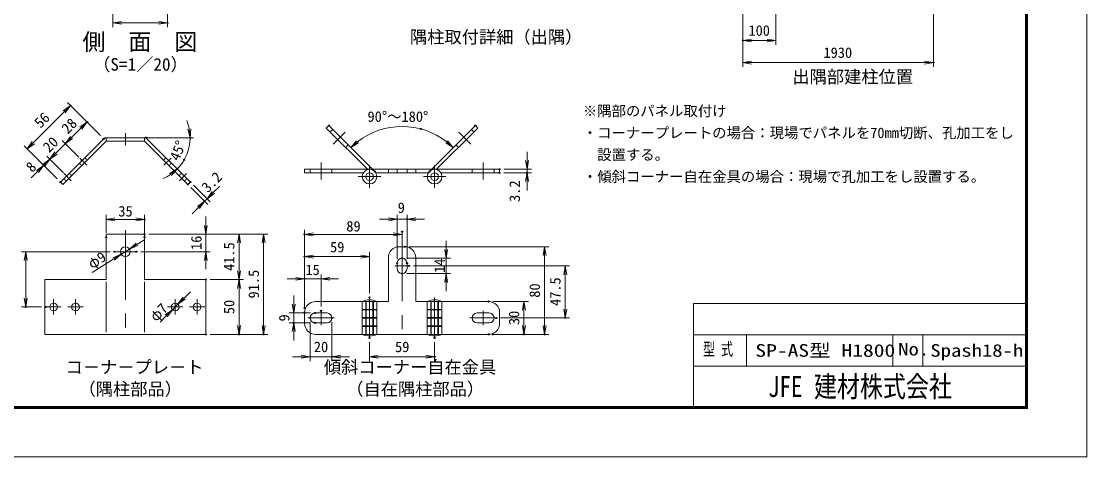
# Model space of a CAD drawing. Units: millimetres, scale not verified, with parts at other scales. Extents: x -4200 to 4200, y -2970 to 2970.
# Drawn here: x -663 to 4200, y -2970 to -981 of the extents above; entities that cross this region are included whole.
import ezdxf
from ezdxf.enums import TextEntityAlignment as Align

# ---------------------------------------------------------------- set-up
doc = ezdxf.new("R2010")
doc.units = ezdxf.units.MM
doc.header["$LTSCALE"] = 10
doc.header["$PDMODE"] = 32
doc.header["$PDSIZE"] = 5
doc.linetypes.add('USER1', pattern=[50.8, 31.75, -6.35, 6.35, -6.35])
doc.linetypes.add('USER2', pattern=[0.375, 0.25, -0.125])
for name, color, linetype, lineweight in [('0-1_D-BMK', 2, 'USER1', 13), ('0-5_D-STR3', 3, 'Continuous', 13), ('0-6_D-STR-DIM', 7, 'Continuous', 13), ('0-7_0', 7, 'Continuous', 18), ('0-9_D-TTL-TXT', 7, 'Continuous', 18), ('0-A_D-STR-TXT', 7, 'Continuous', 13), ('0-B_D-TTL', 7, 'Continuous', 18), ('0-C_WAKU', 7, 'Continuous', 18)]:
    doc.layers.add(name, color=color, linetype=linetype, lineweight=lineweight)
doc.layers.add('0-8_Defpoints', color=253, linetype='Continuous')
doc.styles.add('ＭＳ ゴシック', font='')
doc.styles.get('ＭＳ ゴシック').set_extended_font_data('MS Gothic')

# ---------------------------------------------------------------- blocks, each defined once
blk = doc.blocks.new('_Open')
at = {"layer": '0-7_0'}
blk.add_line((-10, 1.667), (0, 0), dxfattribs=at)
blk.add_lwpolyline([(-10, -1.667), (0, 0), (-10, 0)], dxfattribs=at)

msp = doc.modelspace()

# ---------------------------------------------------------------- linework, layer by layer
at = {"layer": '0-1_D-BMK'}
for p, q in [((-188.42, -1493.07), (-188.42, -1549.07)), ((760.79, -1543.2), (815.65, -1488.33)), ((1388.79, -1543.2), (1333.92, -1488.33)), ((-364.3, -1638.68), (-396.83, -1606.15)), ((-12.53, -1638.68), (20, -1606.15)), ((704.79, -1703.5), (704.79, -1625.91)), ((926.29, -1639.66), (926.29, -1742.23)), ((1223.29, -1639.66), (1223.29, -1742.23)), ((1444.79, -1703.5), (1444.79, -1625.91)), ((-435.01, -1709.39), (-467.54, -1676.86)), ((58.18, -1709.39), (90.71, -1676.86)), ((875, -1690.94), (977.57, -1690.94)), ((1172, -1690.94), (1274.57, -1690.94)), ((-188.42, -1935.33), (-188.42, -2428.5)), ((1074.79, -1942.4), (1074.79, -2434.53)), ((-138.42, -2033.66), (-238.42, -2033.66)), ((1042.29, -2098.66), (1107.29, -2098.66)), ((-515.92, -2251.16), (-515.92, -2321.16)), ((-415.92, -2251.16), (-415.92, -2321.16)), ((39.08, -2251.16), (39.08, -2321.16)), ((139.08, -2251.16), (139.08, -2321.16)), ((926.29, -2242.66), (926.29, -2427.53)), ((1223.29, -2242.66), (1223.29, -2427.53)), ((-480.92, -2286.16), (-550.92, -2286.16)), ((-380.92, -2286.16), (-450.92, -2286.16)), ((4.08, -2286.16), (74.08, -2286.16)), ((104.08, -2286.16), (174.08, -2286.16)), ((704.79, -2303.66), (704.79, -2368.66)), ((1444.79, -2303.66), (1444.79, -2368.66)), ((644.79, -2336.16), (764.79, -2336.16)), ((1504.79, -2336.16), (1384.79, -2336.16))]:
    msp.add_line(p, q, dxfattribs=at)
at = {"layer": '0-5_D-STR3'}
for p, q in [((729, -1468.91), (740.32, -1457.6)), ((740.32, -1457.6), (949.97, -1667.26)), ((1409.25, -1457.6), (1199.6, -1667.26)), ((1420.57, -1468.91), (1409.25, -1457.6)), ((729, -1468.91), (918.46, -1658.37)), ((746.68, -1486.59), (757.99, -1475.28)), ((1420.57, -1468.91), (1231.11, -1658.37)), ((1402.89, -1486.59), (1391.58, -1475.28)), ((-282.54, -1513.07), (-485.22, -1715.75)), ((-275.92, -1529.07), (-473.91, -1727.06)), ((-282.54, -1513.07), (-94.29, -1513.07)), ((-275.92, -1513.07), (-275.92, -1529.07)), ((-275.92, -1529.07), (-100.92, -1529.07)), ((-100.92, -1513.07), (-100.92, -1529.07)), ((-100.92, -1529.07), (97.07, -1727.06)), ((-94.29, -1513.07), (108.39, -1715.75)), ((817.39, -1557.3), (828.7, -1545.99)), ((1332.18, -1557.3), (1320.87, -1545.99)), ((629.79, -1673.44), (629.79, -1657.44)), ((629.79, -1657.44), (926.29, -1657.44)), ((629.79, -1673.44), (897.72, -1673.44)), ((654.79, -1673.44), (654.79, -1657.44)), ((754.79, -1673.44), (754.79, -1657.44)), ((1223.29, -1657.44), (926.29, -1657.44)), ((1194.72, -1673.44), (954.85, -1673.44)), ((1012.29, -1657.44), (1012.29, -1673.44)), ((1052.29, -1673.44), (1052.29, -1657.44)), ((1097.29, -1673.44), (1097.29, -1657.44)), ((1137.29, -1657.44), (1137.29, -1673.44)), ((1519.79, -1657.44), (1223.29, -1657.44)), ((1519.79, -1673.44), (1251.85, -1673.44)), ((1394.79, -1673.44), (1394.79, -1657.44)), ((1494.79, -1673.44), (1494.79, -1657.44)), ((1519.79, -1673.44), (1519.79, -1657.44)), ((-473.91, -1727.06), (-485.22, -1715.75)), ((97.07, -1727.06), (108.39, -1715.75)), ((-275.92, -1953.66), (-275.92, -2161.16)), ((-100.92, -1953.66), (-275.92, -1953.66)), ((-100.92, -1953.66), (-100.92, -2161.16)), ((1062.29, -2011.16), (1087.29, -2011.16)), ((1012.29, -2061.16), (1012.29, -2261.16)), ((1052.29, -2086.16), (1052.29, -2111.16)), ((1097.29, -2086.16), (1097.29, -2111.16)), ((1137.29, -2061.16), (1137.29, -2261.16)), ((-275.92, -2161.16), (-555.92, -2161.16)), ((-555.92, -2161.16), (-555.92, -2411.16)), ((-275.92, -2171.96), (-275.92, -2401.14)), ((-100.92, -2161.16), (179.08, -2161.16)), ((-100.92, -2171.96), (-100.92, -2401.14)), ((179.08, -2161.16), (179.08, -2411.16)), ((679.79, -2261.16), (1012.29, -2261.16)), ((892.79, -2261.16), (892.79, -2411.16)), ((908.79, -2261.16), (908.79, -2411.16)), ((911.29, -2261.16), (911.29, -2411.16)), ((941.29, -2261.16), (941.29, -2411.16)), ((943.79, -2261.16), (943.79, -2411.16)), ((959.79, -2261.16), (959.79, -2411.16)), ((1137.29, -2261.16), (1469.79, -2261.16)), ((1189.79, -2261.16), (1189.79, -2411.16)), ((1205.79, -2261.16), (1205.79, -2411.16)), ((1208.29, -2261.16), (1208.29, -2411.16)), ((1238.29, -2261.16), (1238.29, -2411.16)), ((1240.79, -2261.16), (1240.79, -2411.16)), ((1256.79, -2261.16), (1256.79, -2411.16)), ((629.79, -2311.16), (629.79, -2361.16)), ((677.29, -2313.66), (732.29, -2313.66)), ((892.79, -2297.66), (959.79, -2297.66)), ((892.79, -2299.66), (959.79, -2299.66)), ((1256.79, -2297.66), (1189.79, -2297.66)), ((1256.79, -2299.66), (1189.79, -2299.66)), ((1472.29, -2313.66), (1417.29, -2313.66)), ((1519.79, -2311.16), (1519.79, -2361.16)), ((677.29, -2358.66), (732.29, -2358.66)), ((892.79, -2334.66), (959.79, -2334.66)), ((892.79, -2337.66), (959.79, -2337.66)), ((892.79, -2372.66), (959.79, -2372.66)), ((892.79, -2374.66), (959.79, -2374.66)), ((1256.79, -2334.66), (1189.79, -2334.66)), ((1256.79, -2337.66), (1189.79, -2337.66)), ((1256.79, -2372.66), (1189.79, -2372.66)), ((1256.79, -2374.66), (1189.79, -2374.66)), ((1472.29, -2358.66), (1417.29, -2358.66)), ((-100.92, -2411.16), (-555.92, -2411.16)), ((-275.92, -2411.16), (179.08, -2411.16)), ((679.79, -2411.16), (1469.79, -2411.16))]:
    msp.add_line(p, q, dxfattribs=at)
at = {"layer": '0-5_D-STR3', "linetype": 'USER2'}
for p, q in [((-362.54, -1615.69), (-373.85, -1604.38)), ((-14.29, -1615.69), (-2.98, -1604.38)), ((-387.28, -1640.44), (-398.6, -1629.13)), ((10.45, -1640.44), (21.77, -1629.13)), ((-458, -1711.15), (-469.31, -1699.84)), ((-433.25, -1686.4), (-444.56, -1675.09)), ((56.42, -1686.4), (67.73, -1675.09)), ((81.16, -1711.15), (92.48, -1699.84))]:
    msp.add_line(p, q, dxfattribs=at)
at = {"layer": '0-5_D-STR3'}
for centre, radius in [((926.29, -1690.94), 33.5), ((926.29, -1690.94), 17.5), ((1223.29, -1690.94), 33.5), ((1223.29, -1690.94), 17.5), ((-188.42, -2033.66), 22.5), ((-515.92, -2286.16), 17.5), ((-415.92, -2286.16), 17.5), ((39.08, -2286.16), 17.5), ((139.08, -2286.16), 17.5)]:
    msp.add_circle(centre, radius, dxfattribs=at)
for centre, radius, start, end in [((1062.29, -2061.16), 50, 90, 180), ((1087.29, -2061.16), 50, 0, 90), ((1074.79, -2086.16), 22.5, 0, 180), ((1074.79, -2111.16), 22.5, 180, 0), ((679.79, -2311.16), 50, 90, 180), ((926.29, -2332.23), 78.57, 64.76136, 115.23864), ((1223.29, -2332.23), 78.57, 64.76136, 115.23864), ((1469.79, -2311.16), 50, 0, 90), ((677.29, -2336.16), 22.5, 90, 270), ((732.29, -2336.16), 22.5, 270, 90), ((1417.29, -2336.16), 22.5, 90, 270), ((1472.29, -2336.16), 22.5, 270, 90), ((679.79, -2361.16), 50, 180, 270), ((1469.79, -2361.16), 50, 270, 0), ((926.29, -2340.09), 78.57, 244.76136, 295.23864), ((1223.29, -2340.09), 78.57, 244.76136, 295.23864)]:
    msp.add_arc(centre, radius, start, end, dxfattribs=at)
at = {"layer": '0-6_D-STR-DIM'}
for p, q in [((-246.23, -851.08), (-246.23, -1008.4)), ((3.77, -851.08), (3.77, -1008.4)), ((2630.36, -894.98), (2630.36, -1189.8)), ((2630.36, -894.98), (2630.36, -1088.94)), ((3500.24, -894.98), (3500.24, -1189.8)), ((2781.11, -928.08), (2781.11, -1088.94)), ((-246.23, -988.4), (3.77, -988.4)), ((2781.11, -1068.94), (2630.36, -1068.94)), ((2630.36, -1169.8), (3500.24, -1169.8)), ((-301.37, -1503.62), (-453.05, -1351.94)), ((-636.9, -1564.07), (-438.91, -1366.08)), ((-462.55, -1540.43), (-363.56, -1441.43)), ((-301.37, -1503.62), (-377.7, -1427.29)), ((-434.27, -1512.14), (-405.98, -1483.86)), ((-499.36, -1701.61), (-651.04, -1549.93)), ((-462.55, -1540.43), (-533.26, -1611.14)), ((-504.98, -1582.85), (-476.7, -1554.57)), ((-400.37, -1602.61), (-476.7, -1526.28)), ((-400.37, -1602.61), (-476.7, -1526.28)), ((-86.93, -1513.07), (123.25, -1513.07)), ((-471.08, -1673.32), (-547.41, -1596.99)), ((-471.08, -1673.32), (-547.41, -1596.99)), ((1645.23, -1617.44), (1645.23, -1577.44)), ((-561.55, -1639.42), (-589.83, -1667.7)), ((-499.36, -1701.61), (-575.69, -1625.28)), ((-533.26, -1611.14), (-561.55, -1639.42)), ((-589.83, -1667.7), (-618.12, -1695.99)), ((1539.79, -1657.44), (1665.23, -1657.44)), ((1539.79, -1673.44), (1665.23, -1673.44)), ((1645.23, -1657.44), (1645.23, -1673.44)), ((111.22, -1741.21), (187.63, -1817.62)), ((122.53, -1729.89), (198.94, -1806.3)), ((213.08, -1763.88), (241.37, -1735.59)), ((1645.23, -1713.44), (1645.23, -1753.44)), ((173.48, -1803.47), (184.8, -1792.16)), ((145.2, -1831.76), (116.92, -1860.04)), ((-275.92, -1948), (-275.92, -1865.97)), ((-275.92, -1885.97), (-100.92, -1885.97)), ((-100.92, -1948), (-100.92, -1865.97)), ((179.08, -1913.66), (179.08, -1873.66)), ((1012.29, -1885.3), (972.29, -1885.3)), ((1052.29, -2066.16), (1052.29, -1865.3)), ((1052.29, -1885.3), (1097.29, -1885.3)), ((1097.29, -2066.16), (1097.29, -1865.3)), ((1137.29, -1885.3), (1177.29, -1885.3)), ((629.79, -2291.16), (629.79, -1934.57)), ((-135.55, -2000.31), (-101.72, -1978.97)), ((-80.92, -1953.66), (350.37, -1953.66)), ((-80.92, -1953.66), (199.08, -1953.66)), ((-80.92, -1953.66), (462.64, -1953.66)), ((179.08, -1953.66), (179.08, -2033.66)), ((330.37, -1953.66), (330.37, -2161.16)), ((442.64, -1953.66), (442.64, -2411.16)), ((1074.79, -1954.57), (629.79, -1954.57)), ((1074.79, -1962.4), (1074.79, -1974.57)), ((1276.19, -2023.66), (1276.19, -1983.66)), ((-258.42, -2033.66), (-663.17, -2033.66)), ((-643.17, -2033.66), (-643.17, -2286.16)), ((-207.45, -2045.67), (-169.39, -2021.66)), ((-118.42, -2033.66), (199.08, -2033.66)), ((629.79, -2271.16), (629.79, -2035.87)), ((926.29, -2222.66), (926.29, -2035.87)), ((1107.29, -2011.16), (1745.26, -2011.16)), ((1725.26, -2011.16), (1725.26, -2411.16)), ((-339.3, -2128.84), (-241.28, -2067.01)), ((179.08, -2073.66), (179.08, -2113.66)), ((926.29, -2055.87), (629.79, -2055.87)), ((1094.79, -2063.66), (1296.19, -2063.66)), ((1276.19, -2063.66), (1276.19, -2133.66)), ((629.79, -2291.16), (629.79, -2137.68)), ((704.79, -2283.66), (704.79, -2137.68)), ((1094.79, -2133.66), (1296.19, -2133.66)), ((1127.29, -2098.66), (1839.41, -2098.66)), ((1819.41, -2098.66), (1819.41, -2336.16)), ((199.08, -2161.16), (350.37, -2161.16)), ((199.08, -2161.16), (350.37, -2161.16)), ((330.37, -2161.16), (330.37, -2411.16)), ((589.79, -2157.68), (549.79, -2157.68)), ((704.79, -2157.68), (629.79, -2157.68)), ((744.79, -2157.68), (784.79, -2157.68)), ((1276.19, -2173.66), (1276.19, -2213.66)), ((79.87, -2245.62), (108.23, -2217.42)), ((579.98, -2273.66), (579.98, -2233.66)), ((51.5, -2273.82), (26.67, -2298.5)), ((1489.79, -2261.16), (1651.11, -2261.16)), ((1631.11, -2261.16), (1631.11, -2411.16)), ((-570.92, -2286.16), (-663.17, -2286.16)), ((-1.7, -2326.7), (-30.06, -2354.9)), ((657.29, -2313.66), (559.98, -2313.66)), ((579.98, -2313.66), (579.98, -2358.66)), ((657.29, -2358.66), (559.98, -2358.66)), ((654.79, -2356.16), (654.79, -2533.57)), ((754.79, -2356.16), (754.79, -2533.57)), ((1524.79, -2336.16), (1839.41, -2336.16)), ((199.08, -2411.16), (350.37, -2411.16)), ((199.08, -2411.16), (462.64, -2411.16)), ((579.98, -2398.66), (579.98, -2438.66)), ((1489.79, -2411.16), (1651.11, -2411.16)), ((1509.79, -2411.16), (1745.26, -2411.16)), ((926.29, -2447.53), (926.29, -2533.57)), ((1223.29, -2447.53), (1223.29, -2533.57)), ((614.79, -2513.57), (574.79, -2513.57)), ((654.79, -2513.57), (754.79, -2513.57)), ((794.79, -2513.57), (834.79, -2513.57)), ((926.29, -2513.57), (1223.29, -2513.57))]:
    msp.add_line(p, q, dxfattribs=at)
for centre, radius, start, end in [((-94.29, -1513.07), 201.83, 11.37381, 22.74762), ((1074.79, -1792.07), 330.31, 51.94276, 128.05724), ((-94.29, -1513.07), 201.83, 315, 0), ((-94.29, -1513.07), 201.83, 292.25238, 303.62619)]:
    msp.add_arc(centre, radius, start, end, dxfattribs=at)
at = {"layer": '0-8_Defpoints'}
for p in [(3.77, -988.4), (2630.36, -1068.94), (3500.24, -1169.8), (-438.91, -1366.08), (-363.56, -1441.43), (740.32, -1457.6), (1409.25, -1457.6), (1160.27, -1473.02), (-287.23, -1517.76), (-287.23, -1517.76), (-94.29, -1513.07), (107.54, -1513.07), (-561.55, -1639.42), (-533.26, -1611.14), (-386.22, -1616.75), (-386.22, -1616.75), (48.43, -1655.79), (80.5, -1613.99), (-456.93, -1687.47), (-456.93, -1687.47), (949.97, -1667.26), (1199.6, -1667.26), (1519.79, -1657.44), (1519.79, -1673.44), (1645.23, -1673.44), (-485.22, -1715.75), (-485.22, -1715.75), (97.07, -1727.06), (108.39, -1715.75), (184.8, -1792.16), (-100.92, -1885.97), (1097.29, -1885.3), (1074.79, -1942.4), (-275.92, -1968), (-100.92, -1953.66), (-100.92, -1953.66), (-100.92, -1968), (629.79, -1954.57), (-238.42, -2033.66), (-169.39, -2021.66), (-138.42, -2033.66), (179.08, -2033.66), (1087.29, -2011.16), (-207.45, -2045.67), (629.79, -2055.87), (1052.29, -2086.16), (1074.79, -2063.66), (1097.29, -2086.16), (1074.79, -2133.66), (1107.29, -2098.66), (1276.19, -2133.66), (179.08, -2161.16), (330.37, -2161.16), (629.79, -2157.68), (-643.17, -2286.16), (-550.92, -2286.16), (51.5, -2273.82), (926.29, -2242.66), (1469.79, -2261.16), (26.67, -2298.5), (629.79, -2291.16), (629.79, -2311.16), (654.79, -2336.16), (677.29, -2313.66), (704.79, -2303.66), (754.79, -2336.16), (1504.79, -2336.16), (1819.41, -2336.16), (579.98, -2358.66), (677.29, -2358.66), (179.08, -2411.16), (179.08, -2411.16), (330.37, -2411.16), (442.64, -2411.16), (926.29, -2427.53), (1223.29, -2427.53), (1469.79, -2411.16), (1489.79, -2411.16), (1631.11, -2411.16), (1725.26, -2411.16), (754.79, -2513.57), (1223.29, -2513.57)]:
    msp.add_point(p, dxfattribs=at)
at = {"layer": '0-B_D-TTL'}
for points in [[(-4200.12, -2970), (4199.88, -2970), (4199.88, 2970), (-4200.12, 2970)], [(-3930.12, 2750), (3929.88, 2750), (3929.88, -2750), (-3930.12, -2750)], [(-3927.62, 2747.5), (3927.38, 2747.5), (3927.38, -2747.5), (-3927.62, -2747.5)], [(-3925.12, 2745), (3924.88, 2745), (3924.88, -2745), (-3925.12, -2745)], [(-3922.62, 2742.5), (3922.38, 2742.5), (3922.38, -2742.5), (-3922.62, -2742.5)], [(-3920.12, 2740), (3919.88, 2740), (3919.88, -2740), (-3920.12, -2740)]]:
    msp.add_lwpolyline(points, close=True, dxfattribs=at)
at = {"layer": '0-C_WAKU'}
for p, q in [((2405.43, -2269.93), (3919.88, -2269.93)), ((2405.43, -2740), (2405.43, -2269.93)), ((2405.43, -2413.18), (3919.88, -2413.18)), ((2647.61, -2556.43), (2647.61, -2413.18)), ((3315.07, -2556.43), (3315.07, -2413.18)), ((3451.15, -2556.43), (3451.15, -2413.18)), ((2405.43, -2556.43), (3919.88, -2556.43))]:
    msp.add_line(p, q, dxfattribs=at)

# ---------------------------------------------------------------- block references
at = {"layer": '0-6_D-STR-DIM', "xscale": 4, "yscale": 4}
for p, rotation in [((-246.23, -988.4), 180), ((2630.36, -1068.94), 180), ((2630.36, -1169.8), 180), ((-438.91, -1366.08), 45), ((-363.56, -1441.43), 45), ((-462.55, -1540.43), 225), ((-462.55, -1540.43), 225), ((107.54, -1513.07), 275.6869), ((-636.9, -1564.07), 225), ((841.22, -1558.51), 221.52862), ((1308.35, -1558.51), 318.47138), ((-533.26, -1611.14), 225), ((-561.55, -1639.42), 45), ((-533.26, -1611.14), 45), ((48.43, -1655.79), 39.3131), ((1645.23, -1657.44), 270), ((1645.23, -1673.44), 90), ((173.48, -1803.47), 45), ((184.8, -1792.16), 225), ((-275.92, -1885.97), 180), ((1097.29, -1885.3), 180), ((179.08, -1953.66), 270), ((330.37, -1953.66), 90), ((442.64, -1953.66), 90), ((629.79, -1954.57), 180), ((-643.17, -2033.66), 90), ((-207.45, -2045.67), 32.24477), ((-169.39, -2021.66), 212.24477), ((179.08, -2033.66), 90), ((1276.19, -2063.66), 270), ((1725.26, -2011.16), 90), ((629.79, -2055.87), 180), ((330.37, -2161.16), 270), ((1276.19, -2133.66), 90), ((1819.41, -2098.66), 90), ((330.37, -2161.16), 90), ((704.79, -2157.68), 180), ((-643.17, -2286.16), 270), ((51.5, -2273.82), 224.8284), ((579.98, -2313.66), 270), ((1631.11, -2261.16), 90), ((26.67, -2298.5), 44.8284), ((1819.41, -2336.16), 270), ((330.37, -2411.16), 270), ((442.64, -2411.16), 270), ((579.98, -2358.66), 90), ((1631.11, -2411.16), 270), ((1725.26, -2411.16), 270), ((754.79, -2513.57), 180), ((926.29, -2513.57), 180)]:
    msp.add_blockref('_Open', p, dxfattribs=dict(at, rotation=rotation))
for p in [(3.77, -988.4), (2781.11, -1068.94), (3500.24, -1169.8), (-100.92, -1885.97), (1052.29, -1885.3), (1074.79, -1954.57), (926.29, -2055.87), (629.79, -2157.68), (654.79, -2513.57), (1223.29, -2513.57)]:
    msp.add_blockref('_Open', p, dxfattribs=at)

# ---------------------------------------------------------------- texts
at = {"layer": '0-6_D-STR-DIM', "style": 'ＭＳ ゴシック'}
for s, p in [('100', (2655.82, -1061.95)), ('1930', (2998.38, -1163.05)), ('90°～180°', (917.06, -1455.01)), ('35', (-220.4, -1887.23)), ('9', (1055.05, -1871.12)), ('89', (820.29, -1955.83)), ('59', (746.04, -2051.03)), ('15', (633.52, -2155.05)), ('20', (672.03, -2506.82)), ('59', (1042.79, -2506.82))]:
    msp.add_text(s, height=48.09, dxfattribs=at).set_placement(p, align=Align.BOTTOM_LEFT)
for s, rotation, p in [('56', 45, (-565.39, -1483.02)), ('28', 45, (-440.72, -1509.05)), ('20', 45, (-525.84, -1594.17)), ('45°', 67.5, (69.38, -1627.73)), ('8', 45, (-603.6, -1684.78)), ('3.2', 45, (198.06, -1777.45)), ('3.2', 90, (1627.17, -1806.22)), ('16', 90, (173.86, -2025.82)), ('φ9', 32.245, (-332.95, -2126.32)), ('41.5', 90, (323.62, -2121.52)), ('14', 90, (1284.69, -2130.44)), ('91.5', 90, (435.89, -2247.16)), ('80', 90, (1718.51, -2243.79)), ('47.5', 90, (1812.66, -2281.52)), ('φ7', 44.828, (-38.61, -2366.48)), ('50', 90, (323.62, -2318.79)), ('9', 90, (575.12, -2352.15)), ('30', 90, (1624.37, -2368.79))]:
    msp.add_text(s, height=48.09, rotation=rotation, dxfattribs=at).set_placement(p, align=Align.BOTTOM_LEFT)
at = {"layer": '0-9_D-TTL-TXT', "style": 'ＭＳ ゴシック'}
for s, height, p in [('隅柱取付詳細（出隅）', 57.7, (1110.81, -1099.02)), ('側\u3000面\u3000図', 76.98, (-384.48, -1136.83)), ('（S=1／20）', 57.7, (-335.65, -1224.3)), ('出隅部建柱位置', 57.7, (2856.28, -1281.13)), ('コ－ナ－プレ－ト', 57.7, (-461.2, -2607)), ('傾斜コーナー自在金具', 57.7, (717.78, -2607)), ('（隅柱部品）', 57.7, (-402.25, -2707)), ('（自在隅柱部品）', 57.7, (819.84, -2707))]:
    msp.add_text(s, height=height, dxfattribs=at).set_placement(p, align=Align.BOTTOM_LEFT)
at = {"layer": '0-A_D-STR-TXT', "style": 'ＭＳ ゴシック'}
for s, p in [('※隅部のパネル取付け', (1899.88, -1429.25)), ('・コーナープレートの場合：現場でパネルを70mm切断、孔加工をし', (1899.88, -1529.25)), ('\u3000設置する。', (1899.88, -1629.25)), ('・傾斜コーナー自在金具の場合：現場で孔加工をし設置する。', (1899.88, -1729.25))]:
    msp.add_text(s, height=48.09, dxfattribs=at).set_placement(p, align=Align.BOTTOM_LEFT)
at = {"layer": '0-C_WAKU', "style": 'ＭＳ ゴシック'}
for s, height, width, p in [('型 式', 57.73, 0.7, (2448.18, -2525.02)), ('SP-AS型 H1800', 57.73, 1.25, (2687.58, -2530.99)), ('No.', 57.7, 1.2, (3339.42, -2525.02)), ('Spash18-h', 57.7, 1.2, (3486.29, -2530.99)), ('JFE 建材株式会社', 96.21, 0.8, (2745.27, -2726.27))]:
    msp.add_text(s, height=height, dxfattribs=dict(at, width=width)).set_placement(p, align=Align.BOTTOM_LEFT)

doc.saveas('drawing.dxf')
